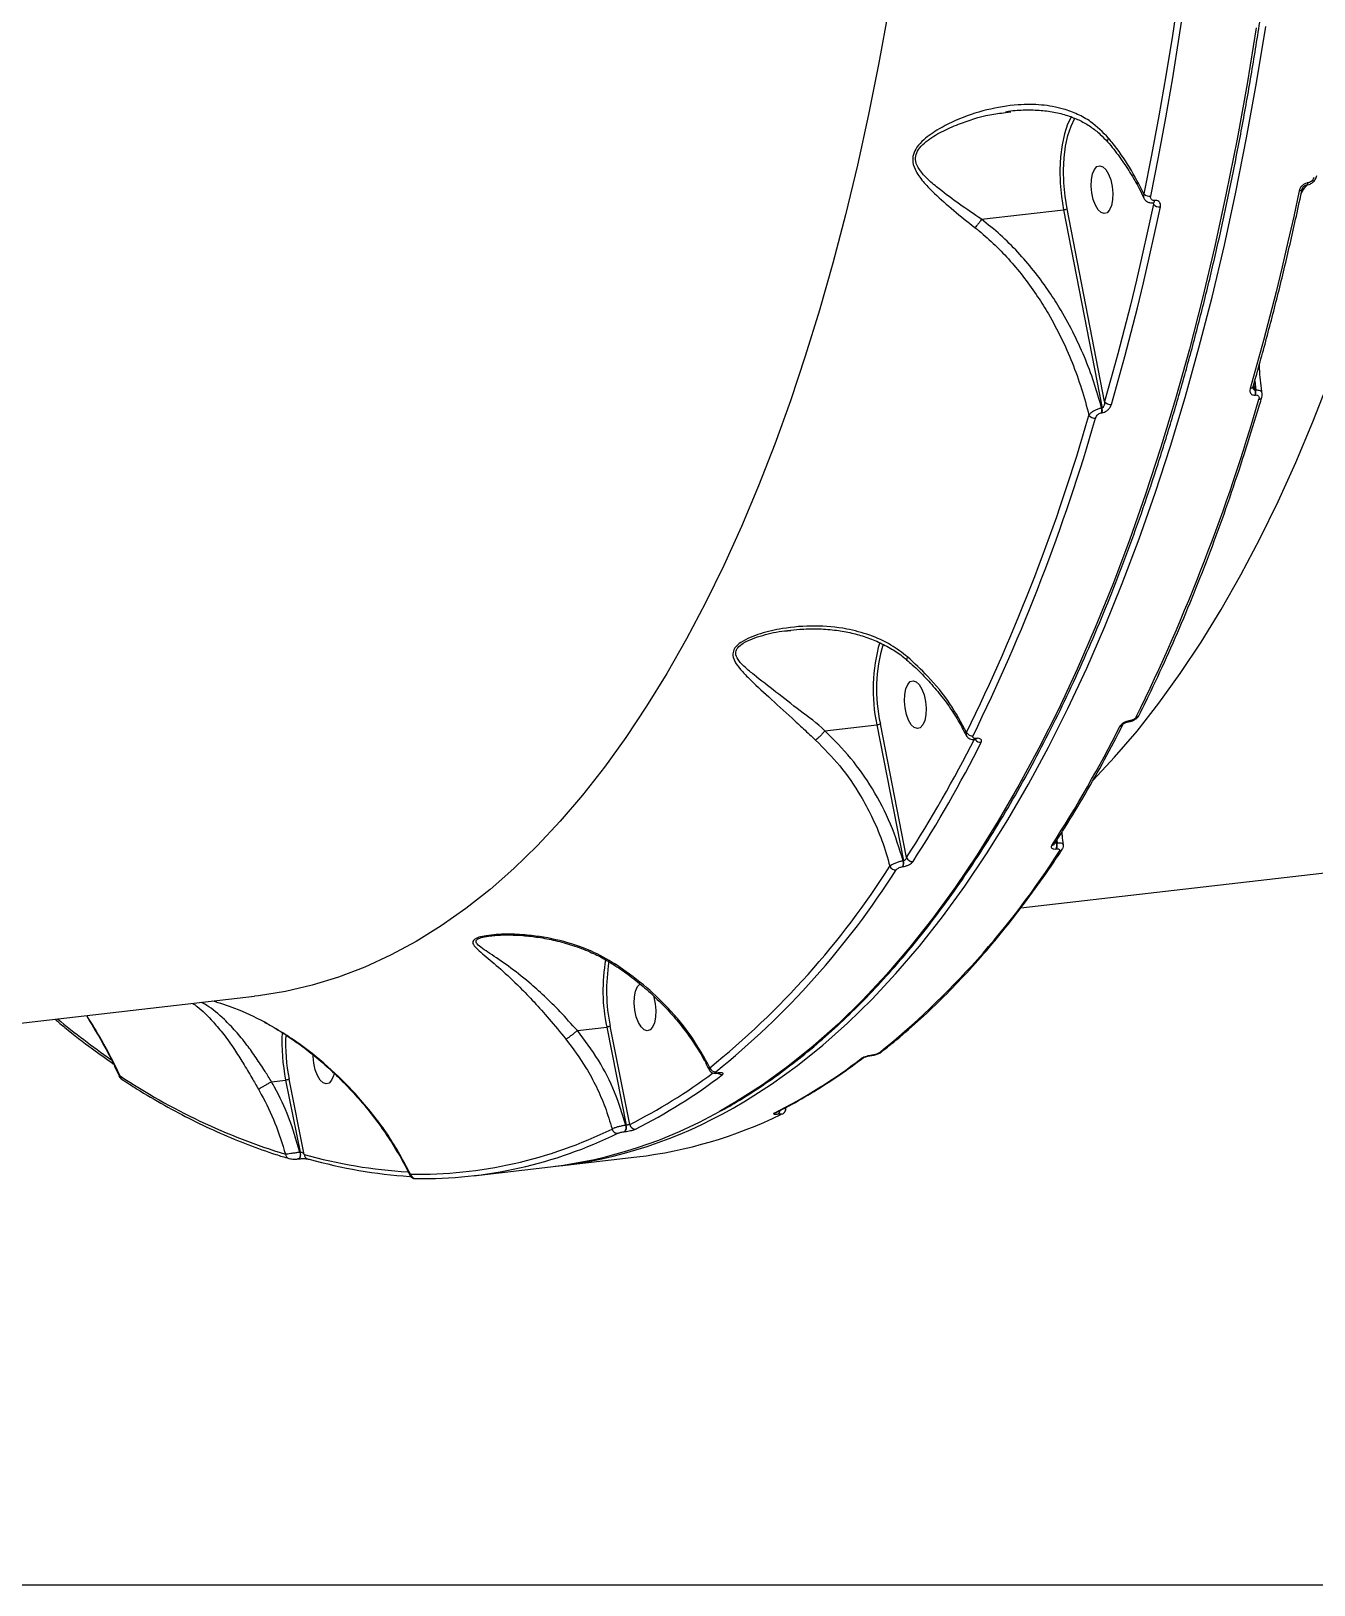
# Model space of a CAD drawing. Header units: millimetres. Extents: x 10684 to 26054, y -4768 to 6894.
# Drawn here: x 18659.9 to 18899.5, y -3300.3 to -3010.1 of the extents above; entities that cross this region are included whole.
import ezdxf

# ---------------------------------------------------------------- set-up
doc = ezdxf.new("R2010")
doc.units = ezdxf.units.MM
doc.layers.add('DIKOM_ОБЪЕКТ', color=7, linetype='Continuous')
doc.layers.add('DIKOM_РАЗМЕР_ОБЪЕКТА', color=7, linetype='Continuous')
doc.styles.add('style1', font='arial.ttf', dxfattribs={"width": 0.8})
doc.dimstyles.new('1-50', dxfattribs={"dimtxt": 300, "dimasz": 200, "dimexe": 100, "dimexo": 0, "dimgap": 100, "dimtad": 1, "dimtxsty": 'style1', "dimcen": 200, "dimclrd": 7, "dimclre": 7, "dimclrt": 7, "dimadec": 1, "dimazin": 2, "dimtfac": 1, "dimtmove": 0, "dimatfit": 2, "dimfxl": 0, "dimlwd": 25, "dimlwe": 18, "dimarcsym": 0})

# ---------------------------------------------------------------- blocks, each defined once
blk = doc.blocks.new('*D12')
at = {"layer": 'Defpoints', "color": 0, "transparency": 16777216}
for p in [(20201.02, 3555.88), (18130.62, -3300.31), (24750.12, -3300.31)]:
    blk.add_point(p, dxfattribs=at)
at = {"layer": 'DIKOM_РАЗМЕР_ОБЪЕКТА', "color": 7, "lineweight": 18, "transparency": 16777216}
for p, q in [((20201.02, 3555.88), (24850.12, 3555.88)), ((18130.62, -3300.31), (24850.12, -3300.31))]:
    blk.add_line(p, q, dxfattribs=at)
at = {"layer": 'DIKOM_РАЗМЕР_ОБЪЕКТА', "color": 7, "lineweight": 25, "transparency": 16777216}
blk.add_line((24750.12, 3355.88), (24750.12, -3100.31), dxfattribs=at)
at = {"layer": 'DIKOM_РАЗМЕР_ОБЪЕКТА', "color": 7, "transparency": 16777216}
for points in [[(24716.79, 3355.88), (24783.45, 3355.88), (24750.12, 3555.88)], [(24716.79, -3100.31), (24783.45, -3100.31), (24750.12, -3300.31)]]:
    blk.add_solid(points, dxfattribs=at)
at = {"layer": 'DIKOM_РАЗМЕР_ОБЪЕКТА', "color": 7, "transparency": 16777216, "insert": (24496.95, 958.92), "char_height": 300, "attachment_point": 5, "rotation": 90, "style": 'style1'}
blk.add_mtext('6850', dxfattribs=at)

msp = doc.modelspace()

# ---------------------------------------------------------------- linework, layer by layer
at = {"layer": 'DIKOM_ОБЪЕКТ', "color": 7, "linetype": 'Continuous', "lineweight": 15}
for p, q in [((18841.915, -3025.325), (18842.91, -3025.185)), ((18898.401, -3038.441), (18898.372, -3038.444)), ((18897.138, -3040.409), (18897.568, -3039.722)), ((18897.568, -3039.722), (18898.235, -3038.83)), ((18898.071, -3038.878), (18898.101, -3038.874)), ((18837.419, -3045.249), (18852.751, -3043.479)), ((18852.751, -3043.479), (18859.953, -3080.508)), ((18860.397, -3079.286), (18853.401, -3043.316)), ((18869.424, -3042.17), (18869.536, -3042.453)), ((18869.451, -3042.181), (18869.48, -3042.178)), ((18869.48, -3042.178), (18869.494, -3042.176)), ((18869.781, -3041.744), (18869.752, -3041.748)), ((18888.544, -3077.208), (18888.303, -3075.971)), ((18888.466, -3075.399), (18888.636, -3077.197)), ((18888.528, -3078.084), (18888.621, -3078.074)), ((18888.636, -3077.197), (18888.544, -3077.208)), ((18859.845, -3081.395), (18859.937, -3081.384)), ((18859.953, -3080.508), (18859.86, -3080.518)), ((18801.205, -3122.092), (18801.775, -3122.053)), ((18808.151, -3140.785), (18817.878, -3139.662)), ((18817.878, -3139.662), (18822.869, -3165.074)), ((18823.429, -3164.45), (18818.529, -3139.499)), ((18864.851, -3139.101), (18864.9, -3139.095)), ((18865.122, -3138.901), (18865.072, -3138.906)), ((18836.211, -3142.407), (18836.26, -3142.401)), ((18836.481, -3142.207), (18836.432, -3142.212)), ((18844.768, -3173.84), (19135.883, -3140.238)), ((18851.356, -3162.857), (18851.428, -3162.848)), ((18851.46, -3161.774), (18851.387, -3161.404)), ((18851.531, -3161.766), (18851.46, -3161.774)), ((18851.505, -3161.219), (18851.531, -3161.766)), ((18822.694, -3166.165), (18822.765, -3166.157)), ((18822.869, -3165.074), (18822.797, -3165.082)), ((18745.71, -3179.096), (18745.878, -3179.079)), ((18410.54, -3223.962), (18701.655, -3190.36)), ((18761.952, -3196.745), (18767.415, -3196.114)), ((18767.415, -3196.114), (18771.054, -3214.446)), ((18771.712, -3214.32), (18768.065, -3195.949)), ((18816.806, -3201.433), (18816.878, -3201.424)), ((18816.984, -3201.379), (18816.913, -3201.387)), ((18704.806, -3206.33), (18704.8, -3206.333)), ((18704.806, -3206.33), (18707.447, -3206.026)), ((18707.447, -3206.026), (18710.153, -3219.508)), ((18710.914, -3219.897), (18708.096, -3205.859)), ((18788.144, -3204.741), (18788.215, -3204.733)), ((18788.322, -3204.687), (18788.251, -3204.695)), ((18798.965, -3212.12), (18798.965, -3212.12)), ((18799.419, -3212.35), (18799.468, -3212.344)), ((18771.054, -3214.446), (18771.005, -3214.451)), ((18770.779, -3215.656), (18770.828, -3215.65)), ((18709.833, -3220.74), (18709.753, -3220.732)), ((18709.833, -3220.74), (18709.862, -3220.736)), ((18710.153, -3219.508), (18710.123, -3219.511)), ((18758.682, -3222.029), (18773.031, -3220.373)), ((18742.546, -3223.892), (18756.895, -3222.236))]:
    msp.add_line(p, q, dxfattribs=at)
at = {"layer": 'DIKOM_ОБЪЕКТ', "color": 7, "linetype": 'Continuous', "lineweight": 15, "flags": 128}
for points in [[(18877.151, -2979.869), (18876.251, -2987.751), (18875.271, -2995.555), (18874.212, -3003.277), (18873.075, -3010.912), (18871.859, -3018.459), (18870.565, -3025.913), (18869.193, -3033.271), (18867.746, -3040.531)], [(18869.022, -3040.945), (18870.473, -3033.669), (18871.847, -3026.295), (18873.144, -3018.824), (18874.363, -3011.261), (18875.503, -3003.608), (18876.565, -2995.87), (18877.546, -2988.049), (18878.448, -2980.149)], [(18820.038, -3006.194), (18818.257, -3016.043), (18816.327, -3025.701), (18814.248, -3035.16), (18812.025, -3044.409), (18809.658, -3053.442), (18807.15, -3062.249), (18804.502, -3070.821), (18801.719, -3079.153), (18798.801, -3087.234), (18795.753, -3095.058), (18792.576, -3102.618), (18789.274, -3109.907), (18785.849, -3116.917), (18782.306, -3123.643), (18778.646, -3130.077), (18774.875, -3136.215), (18770.994, -3142.05), (18767.008, -3147.577), (18762.921, -3152.791), (18758.736, -3157.686), (18754.457, -3162.259), (18750.088, -3166.505), (18745.633, -3170.42), (18741.097, -3174.001), (18736.483, -3177.244), (18731.796, -3180.146), (18727.04, -3182.704), (18722.22, -3184.917), (18717.34, -3186.781), (18712.405, -3188.296), (18707.419, -3189.46), (18702.387, -3190.271), (18701.655, -3190.36)], [(18791.024, -3211.256), (18793.33, -3209.909), (18798.213, -3206.778), (18803.023, -3203.308), (18807.754, -3199.503), (18812.404, -3195.365), (18816.967, -3190.898), (18821.441, -3186.106), (18825.822, -3180.993), (18830.105, -3175.562), (18834.288, -3169.82), (18838.367, -3163.77), (18842.338, -3157.418), (18846.198, -3150.769), (18849.943, -3143.828), (18853.571, -3136.602), (18857.079, -3129.097), (18860.463, -3121.318), (18863.721, -3113.273), (18866.85, -3104.968), (18869.847, -3096.41), (18872.711, -3087.606), (18875.437, -3078.565), (18878.024, -3069.292), (18880.471, -3059.797), (18882.775, -3050.087), (18884.933, -3040.171), (18886.944, -3030.056), (18888.807, -3019.752), (18890.52, -3009.267)], [(18888.733, -3009.473), (18887.02, -3019.958), (18885.157, -3030.262), (18883.146, -3040.377), (18880.988, -3050.294), (18878.684, -3060.003), (18876.238, -3069.498), (18873.65, -3078.771), (18870.924, -3087.812), (18868.061, -3096.616), (18865.063, -3105.174), (18861.934, -3113.479), (18858.676, -3121.524), (18855.292, -3129.303), (18851.784, -3136.809), (18848.156, -3144.035), (18844.411, -3150.975), (18840.551, -3157.624), (18836.58, -3163.976), (18832.501, -3170.026), (18828.319, -3175.769), (18824.035, -3181.199), (18819.654, -3186.312), (18815.18, -3191.104), (18810.617, -3195.571), (18805.967, -3199.709), (18801.236, -3203.515), (18796.426, -3206.984), (18791.543, -3210.116), (18788.464, -3211.895)], [(18854.205, -3026.07), (18853.509, -3027.513), (18852.907, -3029.319), (18852.459, -3031.37), (18852.175, -3033.618), (18852.062, -3036.009), (18852.122, -3038.489), (18852.353, -3040.998), (18852.751, -3043.479)], [(18853.401, -3043.316), (18853.016, -3040.91), (18852.791, -3038.476), (18852.733, -3036.072), (18852.843, -3033.753), (18853.119, -3031.574), (18853.553, -3029.585), (18854.136, -3027.834), (18854.849, -3026.37)], [(18861.551, -3037.895), (18861.82, -3039.121), (18861.935, -3040.395), (18861.885, -3041.614), (18861.677, -3042.681), (18861.326, -3043.508), (18860.861, -3044.028), (18860.319, -3044.2), (18859.744, -3044.009), (18859.184, -3043.471), (18858.683, -3042.63), (18858.282, -3041.553), (18858.014, -3040.328), (18857.899, -3039.054), (18857.948, -3037.834), (18858.157, -3036.767), (18858.508, -3035.941), (18858.973, -3035.42), (18859.515, -3035.248), (18860.089, -3035.439), (18860.65, -3035.977), (18861.15, -3036.818), (18861.551, -3037.895)], [(18896.755, -3039.922), (18895.727, -3044.708), (18894.665, -3049.447), (18893.569, -3054.139), (18892.44, -3058.781), (18891.277, -3063.373), (18890.083, -3067.915), (18888.855, -3072.405), (18887.594, -3076.843)], [(18869.536, -3042.453), (18868.51, -3047.228), (18867.451, -3051.955), (18866.358, -3056.636), (18865.231, -3061.267), (18864.072, -3065.848), (18862.879, -3070.379), (18861.654, -3074.859), (18860.397, -3079.286)], [(18861.684, -3079.834), (18862.944, -3075.396), (18864.172, -3070.906), (18865.367, -3066.364), (18866.529, -3061.772), (18867.658, -3057.129), (18868.754, -3052.438), (18869.816, -3047.699), (18870.845, -3042.913)], [(18858.299, -3150.011), (18862.289, -3145.733), (18866.475, -3140.838), (18870.562, -3135.624), (18874.548, -3130.097), (18878.428, -3124.262), (18882.2, -3118.124), (18885.859, -3111.69), (18889.403, -3104.964), (18892.827, -3097.954), (18896.13, -3090.665), (18899.306, -3083.106), (18902.355, -3075.281)], [(18826.679, -3134.078), (18826.948, -3135.303), (18827.062, -3136.578), (18827.013, -3137.797), (18826.804, -3138.864), (18826.453, -3139.691), (18825.988, -3140.211), (18825.446, -3140.383), (18824.872, -3140.192), (18824.312, -3139.654), (18823.811, -3138.813), (18823.409, -3137.736), (18823.141, -3136.511), (18823.027, -3135.237), (18823.076, -3134.017), (18823.284, -3132.951), (18823.635, -3132.123), (18824.101, -3131.603), (18824.642, -3131.431), (18825.217, -3131.622), (18825.777, -3132.16), (18826.278, -3133.002), (18826.679, -3134.078)], [(18776.129, -3190.253), (18776.215, -3190.53), (18776.484, -3191.755), (18776.598, -3193.029), (18776.549, -3194.249), (18776.341, -3195.315), (18775.989, -3196.142), (18775.524, -3196.663), (18774.983, -3196.835), (18774.408, -3196.644), (18773.848, -3196.106), (18773.347, -3195.264), (18772.946, -3194.187), (18772.677, -3192.962), (18772.563, -3191.688), (18772.612, -3190.469), (18772.82, -3189.402), (18773.172, -3188.575), (18773.636, -3188.056)], [(18716.489, -3204.755), (18716.372, -3205.227), (18716.021, -3206.054), (18715.556, -3206.575), (18715.014, -3206.746), (18714.44, -3206.556), (18713.88, -3206.017), (18713.379, -3205.176), (18712.978, -3204.099), (18712.709, -3202.874), (18712.595, -3201.6), (18712.591, -3201.358)], [(18816.8, -3201.433), (18816.849, -3201.423), (18816.913, -3201.387)], [(18816.882, -3201.424), (18816.92, -3201.415), (18816.984, -3201.379)], [(18788.147, -3204.74), (18788.186, -3204.731), (18788.251, -3204.695)], [(18788.213, -3204.733), (18788.257, -3204.723), (18788.322, -3204.687)], [(18798.963, -3212.12), (18798.868, -3212.16), (18798.698, -3212.199)], [(18800.215, -3212.365), (18800.115, -3212.406), (18799.952, -3212.442)], [(18710.123, -3219.511), (18710.158, -3219.75), (18710.167, -3219.989), (18710.15, -3220.213), (18710.107, -3220.411), (18710.042, -3220.569), (18709.958, -3220.679), (18709.859, -3220.735), (18709.833, -3220.74)], [(18710.153, -3219.508), (18710.187, -3219.747), (18710.196, -3219.985), (18710.179, -3220.21), (18710.137, -3220.407), (18710.071, -3220.566), (18709.987, -3220.676), (18709.889, -3220.731), (18709.868, -3220.736)], [(18711.529, -3220.755), (18711.669, -3220.782), (18711.844, -3220.781)]]:
    msp.add_lwpolyline(points, dxfattribs=at)
at = {"layer": 'DIKOM_ОБЪЕКТ', "color": 7, "linetype": 'Continuous', "lineweight": 15}
for centre, radius, start, end in [((18897.905, -3038.441), 0.467, 290.5568, 359.54372), ((18897.931, -3038.436), 0.47, 291.36191, 359.4152), ((18868.824, -3039.38), 1.578, 226.85662, 277.19411), ((18896.79, -3039.354), 0.569, 266.48364, 338.25158), ((18852.546, -3041.292), 2.197, 275.36493, 292.9151), ((18869.281, -3041.743), 0.471, 291.46012, 359.373), ((18869.299, -3041.735), 0.482, 293.89964, 358.89583), ((18870.641, -3041.402), 1.525, 223.57079, 277.67153), ((18541.252, -2978.686), 362.096, 333.86214, 343.93948), ((18887.589, -3076.216), 0.627, 270.52695, 336.10583), ((18886.634, -3077.612), 1.952, 345.99609, 11.94728), ((18886.728, -3077.601), 1.951, 345.98185, 11.96208), ((18889.221, -3078.252), 0.609, 269.39698, 337.31447), ((18510.293, -2981.926), 361.283, 333.86213, 343.93981), ((18858.569, -3080.971), 1.418, 219.56511, 276.52434), ((18857.961, -3080.923), 1.941, 345.92096, 12.02241), ((18858.048, -3080.913), 1.947, 345.97463, 11.9999), ((18861.514, -3078.448), 1.396, 216.86123, 276.97764), ((18510.767, -2982.205), 362.096, 333.86214, 343.93948), ((18848.485, -3133.025), 31.318, 163.86696, 192.23581), ((18846.835, -3133.019), 29.038, 163.12226, 192.89404), ((18817.669, -3137.458), 2.214, 275.42416, 292.84592), ((18644.945, -3029.717), 244.587, 327.20033, 333.21202), ((18863.241, -3139.265), 0.686, 273.48023, 330.60993), ((18864.783, -3138.799), 0.309, 282.34607, 339.6963), ((18864.832, -3138.794), 0.308, 282.69841, 339.75199), ((18866.276, -3137.515), 0.687, 273.52387, 330.75964), ((18618.283, -3032.247), 244.054, 327.20087, 333.21137), ((18619.143, -3032.769), 244.462, 327.19854, 333.21327), ((18835.72, -3140.478), 1.247, 209.03247, 275.19803), ((18836.142, -3142.106), 0.309, 282.92402, 339.77153), ((18837.262, -3141.695), 1.251, 214.55641, 275.07595), ((18836.192, -3142.1), 0.308, 282.12522, 339.73599), ((18720.417, -3079.587), 155.906, 308.87239, 327.53879), ((18850.479, -3161.494), 0.719, 274.67264, 325.63354), ((18849.899, -3162.171), 1.611, 334.81085, 14.26799), ((18849.971, -3162.163), 1.609, 334.80561, 14.30063), ((18851.903, -3162.547), 0.722, 274.77487, 325.46101), ((18689.054, -3082.603), 155.556, 308.87206, 327.53913), ((18821.384, -3165.606), 1.183, 204.32658, 274.54483), ((18821.235, -3165.479), 1.612, 334.82247, 14.25876), ((18821.308, -3165.471), 1.611, 334.81085, 14.26799), ((18824.53, -3164.025), 1.18, 201.12623, 274.70939), ((18689.931, -3083.106), 155.906, 308.87239, 327.53879), ((18800.309, -3189.282), 33.596, 170.12426, 191.73258), ((18800.067, -3189.316), 32.683, 170.47564, 191.7092), ((18770.815, -3065.304), 167.193, 230.66018, 234.93751), ((18743.287, -3198.963), 36.529, 177.1673, 191.14842), ((18742.952, -3199.001), 35.524, 177.72972, 191.13114), ((18818.177, -3200.193), 0.779, 276.21882, 307.6723), ((18787.708, -3203.418), 1.07, 195.89828, 273.62451), ((18752.627, -3120.589), 102.542, 296.69747, 307.43285), ((18814.871, -3201.238), 0.78, 276.26307, 307.53273), ((18742.067, -3106.968), 118.111, 236.30538, 252.94123), ((18677.341, -3205.243), 0.799, 179.57067, 235.5476), ((18725.925, -3123.234), 101.947, 296.68787, 306.94423), ((18726.728, -3123.597), 102.522, 296.69639, 307.43393), ((18788.957, -3204.012), 0.997, 224.99504, 275.09407), ((18746.772, -3137.97), 84.872, 276.8506, 299.42242), ((18748.283, -3136.829), 85.827, 276.35871, 299.86732), ((18763.172, -3137.252), 83.704, 276.76438, 296.06607), ((18798.962, -3211.794), 0.72, 309.45293, 2.68663), ((18799.004, -3211.782), 0.729, 309.57429, 3.77466), ((18732.124, -3141.374), 82.227, 269.07221, 296.18657), ((18769.406, -3214.944), 1.018, 192.25301, 273.46307), ((18769.852, -3214.858), 1.223, 319.28885, 19.44172), ((18769.901, -3214.853), 1.223, 319.2851, 19.44136), ((18772.728, -3214.164), 1.028, 188.72322, 273.27213), ((18733.101, -3142.012), 82.407, 269.07206, 296.18674), ((18708.291, -3219.835), 0.874, 183.115, 251.59184), ((18711.8, -3219.911), 0.886, 179.13481, 252.18134), ((18735.137, -3135.042), 88.245, 254.06805, 266.83889), ((18736.153, -3135.595), 88.586, 254.0729, 266.39689), ((18731.704, -3223.494), 0.916, 185.94958, 273.9169)]:
    msp.add_arc(centre, radius, start, end, dxfattribs=at)
for points, knots in [([(18788.752, -3211.764), (18789.38, -3211.427), (18791.584, -3210.242), (18795.298, -3207.89), (18799.892, -3204.717), (18804.414, -3201.223), (18808.864, -3197.435), (18813.239, -3193.349), (18817.534, -3188.971), (18821.748, -3184.304), (18825.875, -3179.35), (18829.914, -3174.114), (18833.86, -3168.6), (18837.711, -3162.812), (18841.464, -3156.755), (18845.117, -3150.434), (18848.666, -3143.852), (18852.109, -3137.016), (18855.444, -3129.931), (18858.667, -3122.601), (18861.777, -3115.033), (18864.772, -3107.232), (18867.648, -3099.204), (18870.405, -3090.956), (18873.04, -3082.492), (18875.551, -3073.821), (18877.936, -3064.947), (18880.194, -3055.879), (18882.322, -3046.622), (18884.321, -3037.184), (18886.186, -3027.571), (18887.919, -3017.792), (18889.516, -3007.852), (18890.978, -2997.761), (18892.303, -2987.524), (18893.49, -2977.151), (18894.538, -2966.649), (18895.447, -2956.025), (18896.215, -2945.287), (18896.843, -2934.445), (18897.33, -2923.505), (18897.674, -2912.476), (18897.877, -2901.366), (18897.938, -2890.184), (18897.857, -2878.939), (18897.632, -2867.637), (18897.314, -2857.549), (18897.035, -2851.223), (18896.923, -2848.692)], [0, 0, 0, 0, 0.0088211, 0.0309508, 0.0530923, 0.0752455, 0.0974091, 0.1195825, 0.1417639, 0.1639522, 0.1861461, 0.2083441, 0.2305456, 0.2527493, 0.2749546, 0.2971606, 0.3193669, 0.3415734, 0.3637795, 0.3859849, 0.4081893, 0.430393, 0.4525954, 0.4747969, 0.4969974, 0.5191967, 0.5413954, 0.5635925, 0.5857888, 0.6079842, 0.6301788, 0.6523723, 0.6745649, 0.696757, 0.7189483, 0.7411388, 0.7633285, 0.7855182, 0.807707, 0.829895, 0.8520832, 0.8742704, 0.8964574, 0.9186444, 0.9408304, 0.9630167, 0.9852026, 1, 1, 1, 1]), ([(18861.139, -3030.086), (18860.072, -3028.992), (18858.341, -3027.215), (18855.385, -3025.592), (18852.336, -3024.453), (18848.598, -3023.788), (18843.775, -3023.779), (18838.342, -3024.69), (18833.373, -3026.369), (18829.427, -3028.334), (18826.942, -3030.014), (18825.344, -3031.698), (18824.599, -3033.153), (18824.502, -3034.751), (18825.218, -3036.554), (18826.685, -3038.466), (18829.042, -3040.857), (18832.197, -3043.619), (18834.857, -3045.737), (18836.199, -3046.806)], [0, 0, 0, 0, 0.0742591, 0.1205068, 0.1678177, 0.2375792, 0.3094458, 0.4056699, 0.504705, 0.5602516, 0.6168534, 0.6484764, 0.6753889, 0.7024593, 0.7386861, 0.787111, 0.8368182, 0.917654, 1, 1, 1, 1]), ([(18837.419, -3045.249), (18836.036, -3044.311), (18833.27, -3042.435), (18829.986, -3039.987), (18827.442, -3037.897), (18825.885, -3036.211), (18825.05, -3034.605), (18825.091, -3033.159), (18825.833, -3031.845), (18827.451, -3030.341), (18829.936, -3028.822), (18833.929, -3027.129), (18837.939, -3025.791), (18840.928, -3025.441), (18841.915, -3025.325)], [0, 0, 0, 0, 0.1300529, 0.2601037, 0.3367217, 0.4129592, 0.4668196, 0.5057994, 0.5447487, 0.5920204, 0.6793946, 0.7672505, 0.9230863, 1, 1, 1, 1]), ([(18841.915, -3025.187), (18842.114, -3025.15), (18843.344, -3024.916), (18845.568, -3024.792), (18848.5, -3024.848), (18851.241, -3025.245), (18853.68, -3025.904), (18855.874, -3026.797), (18857.822, -3027.932), (18859.554, -3029.256), (18860.512, -3030.314), (18860.95, -3030.797)], [0, 0, 0, 0, 0.0283917, 0.1759641, 0.3155638, 0.4484158, 0.5762533, 0.6839363, 0.7971666, 0.9072649, 1, 1, 1, 1]), ([(18861.139, -3030.086), (18861.127, -3030.104), (18861.029, -3030.256), (18860.916, -3030.509), (18860.886, -3030.723), (18860.964, -3030.762), (18860.978, -3030.769)], [0, 0, 0, 0, 0.0561759, 0.4766989, 0.9043172, 1, 1, 1, 1]), ([(18860.963, -3030.779), (18860.968, -3030.784), (18861.787, -3031.681), (18863.202, -3033.602), (18865.191, -3036.511), (18866.696, -3039.088), (18867.44, -3040.696), (18867.711, -3041.282)], [0, 0, 0, 0, 0.0014085, 0.2790972, 0.5585489, 0.8393684, 1, 1, 1, 1]), ([(18867.746, -3040.531), (18866.892, -3038.851), (18865.219, -3035.555), (18862.788, -3032.126), (18861.366, -3030.366), (18861.139, -3030.086)], [0, 0, 0, 0, 0.4665413, 0.9150155, 1, 1, 1, 1]), ([(18898.372, -3038.444), (18898.304, -3038.455), (18898.082, -3038.491), (18897.685, -3038.661), (18897.248, -3039.001), (18896.904, -3039.446), (18896.805, -3039.763), (18896.755, -3039.922)], [0, 0, 0, 0, 0.0931284, 0.3038821, 0.5302198, 0.7651803, 1, 1, 1, 1]), ([(18898.102, -3038.862), (18898.284, -3038.83), (18898.694, -3038.76), (18899.282, -3038.39), (18899.823, -3037.821), (18899.983, -3037.328), (18900.067, -3037.071)], [0, 0, 0, 0, 0.1962482, 0.4421132, 0.7099994, 1, 1, 1, 1]), ([(18899.507, -3037.426), (18899.474, -3037.535), (18899.407, -3037.752), (18899.171, -3038.056), (18898.873, -3038.291), (18898.6, -3038.409), (18898.447, -3038.434), (18898.401, -3038.441)], [0, 0, 0, 0, 0.2336057, 0.46736802, 0.69549278, 0.90862392, 1, 1, 1, 1]), ([(18867.746, -3040.531), (18867.706, -3040.672), (18867.63, -3040.944), (18867.715, -3041.159), (18867.757, -3041.263)], [0, 0, 0, 0, 0.5184966, 1, 1, 1, 1]), ([(18867.752, -3041.272), (18867.757, -3041.291), (18867.814, -3041.5), (18868.128, -3041.829), (18868.652, -3042.133), (18869.134, -3042.227), (18869.394, -3042.176), (18869.451, -3042.165)], [0, 0, 0, 0, 0.0279104, 0.3189333, 0.6240289, 0.9178689, 1, 1, 1, 1]), ([(18869.752, -3041.748), (18869.656, -3041.75), (18869.466, -3041.754), (18869.233, -3041.644), (18869.069, -3041.458), (18868.989, -3041.215), (18869.012, -3041.031), (18869.022, -3040.945)], [0, 0, 0, 0, 0.195154, 0.3901456, 0.5933423, 0.8111411, 1, 1, 1, 1]), ([(18888.162, -3076.47), (18888.599, -3074.943), (18889.865, -3070.515), (18891.866, -3063.031), (18894.119, -3053.956), (18895.923, -3046.111), (18896.956, -3041.268), (18897.319, -3039.565)], [0, 0, 0, 0, 0.1293307, 0.3751352, 0.6209368, 0.8667282, 1, 1, 1, 1]), ([(18897.321, -3039.561), (18897.322, -3039.556), (18897.327, -3039.521), (18897.377, -3039.391), (18897.498, -3039.218), (18897.651, -3039.07), (18897.811, -3038.964), (18897.946, -3038.905), (18898.036, -3038.881), (18898.062, -3038.88), (18898.068, -3038.88)], [0, 0, 0, 0, 0.0417433, 0.2564474, 0.4302405, 0.6030289, 0.737778, 0.8580527, 0.9667803, 1, 1, 1, 1]), ([(18897.568, -3039.722), (18897.564, -3039.683), (18897.551, -3039.559), (18897.485, -3039.413), (18897.44, -3039.313)], [0, 0, 0, 0, 0.3158369, 1, 1, 1, 1]), ([(18869.383, -3042.199), (18869.416, -3042.191), (18869.484, -3042.174), (18869.544, -3042.177), (18869.545, -3042.177), (18869.545, -3042.177)], [0, 0, 0, 0, 0.3198512, 0.6590684, 1, 1, 1, 1]), ([(18869.48, -3042.158), (18869.491, -3042.186), (18869.526, -3042.278), (18869.532, -3042.381), (18869.536, -3042.453)], [0, 0, 0, 0, 0.2970097, 1, 1, 1, 1]), ([(18870.845, -3042.913), (18870.86, -3042.788), (18870.894, -3042.521), (18870.782, -3042.167), (18870.543, -3041.896), (18870.202, -3041.735), (18869.921, -3041.741), (18869.781, -3041.744)], [0, 0, 0, 0, 0.1890707, 0.4045105, 0.6068483, 0.8033654, 1, 1, 1, 1]), ([(18837.416, -3045.251), (18837.3, -3045.43), (18837.069, -3045.789), (18836.68, -3046.284), (18836.387, -3046.615), (18836.243, -3046.761), (18836.199, -3046.806)], [0, 0, 0, 0, 0.3251975, 0.6505383, 0.8924978, 1, 1, 1, 1]), ([(18836.199, -3046.806), (18836.459, -3047.012), (18837.765, -3048.052), (18840.018, -3050.077), (18843.814, -3054.048), (18847.12, -3058.381), (18850.162, -3063.272), (18852.347, -3067.364), (18854.409, -3072.032), (18856.168, -3076.871), (18857.04, -3080.206), (18857.476, -3081.874)], [0, 0, 0, 0, 0.02429671, 0.12224893, 0.22021798, 0.42151504, 0.51188271, 0.63223183, 0.75258882, 0.87629444, 1, 1, 1, 1]), ([(18837.416, -3045.251), (18837.416, -3045.25), (18837.417, -3045.25), (18837.418, -3045.249), (18837.419, -3045.249), (18837.419, -3045.249)], [0, 0, 0, 0, 0.277275, 0.6918261, 1, 1, 1, 1]), ([(18859.86, -3080.518), (18859.404, -3078.905), (18858.493, -3075.678), (18856.673, -3070.912), (18854.518, -3066.232), (18852.2, -3062.055), (18849.735, -3058.239), (18847.169, -3054.775), (18844.206, -3051.339), (18840.98, -3048.104), (18838.604, -3046.202), (18837.416, -3045.251)], [0, 0, 0, 0, 0.1183274, 0.2366519, 0.3581429, 0.4796261, 0.5712569, 0.676828, 0.7823915, 0.8912086, 1, 1, 1, 1]), ([(18889.842, -3077.719), (18889.797, -3077.436), (18889.529, -3075.741), (18889.363, -3073.941), (18889.334, -3072.438), (18889.333, -3072.345)], [0, 0, 0, 0, 0.15783453, 0.94814167, 1, 1, 1, 1]), ([(18866.876, -3137.85), (18867.475, -3136.64), (18869.212, -3133.13), (18872.004, -3127.128), (18875.214, -3119.77), (18878.309, -3112.171), (18881.288, -3104.34), (18884.149, -3096.283), (18886.842, -3088.151), (18888.692, -3082.17), (18889.64, -3078.97), (18889.783, -3078.487)], [0, 0, 0, 0, 0.06885274, 0.1997287, 0.33060395, 0.46147355, 0.59233723, 0.72319525, 0.85404612, 0.97800432, 1, 1, 1, 1]), ([(18887.594, -3076.843), (18887.587, -3076.869), (18887.535, -3077.058), (18887.515, -3077.376), (18887.632, -3077.727), (18887.851, -3077.959), (18888.149, -3078.094), (18888.402, -3078.088), (18888.528, -3078.084)], [0, 0, 0, 0, 0.03923692, 0.28724195, 0.49519484, 0.67097645, 0.8353153, 1, 1, 1, 1]), ([(18888.142, -3076.602), (18888.142, -3076.602), (18888.155, -3076.624), (18888.126, -3076.571), (18888.162, -3076.482), (18888.17, -3076.463)], [0, 0, 0, 0, 0.0147122, 0.794232, 1, 1, 1, 1]), ([(18888.544, -3077.208), (18888.521, -3077.207), (18888.475, -3077.207), (18888.386, -3077.161), (18888.288, -3077.044), (18888.197, -3076.845), (18888.163, -3076.684), (18888.145, -3076.598)], [0, 0, 0, 0, 0.0896307, 0.178029, 0.3950012, 0.6767363, 1, 1, 1, 1]), ([(18888.621, -3078.074), (18888.703, -3078.071), (18888.867, -3078.066), (18889.059, -3078.153), (18889.197, -3078.301), (18889.268, -3078.523), (18889.253, -3078.723), (18889.22, -3078.843), (18889.215, -3078.861)], [0, 0, 0, 0, 0.167311, 0.3344321, 0.5090972, 0.7130794, 0.9577712, 1, 1, 1, 1]), ([(18889.846, -3077.718), (18889.819, -3077.629), (18889.766, -3077.459), (18889.497, -3077.286), (18889.125, -3077.184), (18888.8, -3077.193), (18888.636, -3077.197)], [0, 0, 0, 0, 0.2651754, 0.5092421, 0.7520167, 1, 1, 1, 1]), ([(18889.755, -3078.483), (18889.809, -3078.327), (18889.896, -3078.075), (18889.841, -3077.817), (18889.821, -3077.719)], [0, 0, 0, 0, 0.6199434, 1, 1, 1, 1]), ([(18859.86, -3080.518), (18859.777, -3080.533), (18859.501, -3080.583), (18859.01, -3080.741), (18858.418, -3081.027), (18857.888, -3081.39), (18857.598, -3081.689), (18857.493, -3081.849), (18857.476, -3081.874)], [0, 0, 0, 0, 0.0891708, 0.2936009, 0.4895789, 0.7163418, 0.9545718, 1, 1, 1, 1]), ([(18858.73, -3082.38), (18858.782, -3082.25), (18858.873, -3082.022), (18859.136, -3081.729), (18859.418, -3081.526), (18859.663, -3081.424), (18859.803, -3081.402), (18859.845, -3081.395)], [0, 0, 0, 0, 0.3025463, 0.5346582, 0.7255477, 0.9171538, 1, 1, 1, 1]), ([(18859.937, -3081.384), (18860, -3081.374), (18860.219, -3081.34), (18860.609, -3081.175), (18861.058, -3080.845), (18861.466, -3080.384), (18861.606, -3080.028), (18861.684, -3079.834)], [0, 0, 0, 0, 0.07957195, 0.27567009, 0.47074092, 0.7105344, 1, 1, 1, 1]), ([(18860.397, -3079.286), (18860.391, -3079.445), (18860.38, -3079.726), (18860.293, -3080.089), (18860.191, -3080.316), (18860.096, -3080.435), (18860.024, -3080.491), (18859.974, -3080.503), (18859.953, -3080.508)], [0, 0, 0, 0, 0.3509693, 0.6181524, 0.8028378, 0.8792797, 0.9492208, 1, 1, 1, 1]), ([(18823.618, -3127), (18822.598, -3126.218), (18820.409, -3124.54), (18816.533, -3122.816), (18811.773, -3121.537), (18806.253, -3121.056), (18800.816, -3121.49), (18796.779, -3122.403), (18794.191, -3123.333), (18792.517, -3124.184), (18791.631, -3124.95), (18791.122, -3125.668), (18790.848, -3126.518), (18791.243, -3127.843), (18792.356, -3129.336), (18794.465, -3131.524), (18797.666, -3134.448), (18801.208, -3137.683), (18804.179, -3140.434), (18805.677, -3141.828), (18806.43, -3142.529)], [0, 0, 0, 0, 0.0590597, 0.1267724, 0.1965314, 0.2899995, 0.3861963, 0.4527707, 0.4864338, 0.5209082, 0.5489169, 0.5542535, 0.5800504, 0.6152132, 0.6617369, 0.7094959, 0.8061427, 0.9056056, 0.9525576, 1, 1, 1, 1]), ([(18808.149, -3140.786), (18808.148, -3140.786), (18806.732, -3139.369), (18803.39, -3137.011), (18798.981, -3133.478), (18795.561, -3130.875), (18793.19, -3128.934), (18791.952, -3127.614), (18791.41, -3126.431), (18791.625, -3125.658), (18792.095, -3125.017), (18792.972, -3124.325), (18794.614, -3123.562), (18797.212, -3122.762), (18799.432, -3122.2), (18801.018, -3122.104), (18801.205, -3122.092)], [0, 0, 0, 0, 0.0000261, 0.1548806, 0.3158993, 0.476971, 0.5527648, 0.6281773, 0.6819984, 0.7202529, 0.7281498, 0.7701691, 0.8236192, 0.8774493, 0.9854923, 1, 1, 1, 1]), ([(18801.207, -3122.061), (18801.962, -3121.974), (18803.765, -3121.764), (18806.693, -3121.703), (18809.829, -3121.912), (18812.793, -3122.399), (18815.543, -3123.137), (18818.166, -3124.149), (18820.623, -3125.464), (18822.38, -3126.605), (18823.238, -3127.387), (18823.431, -3127.563)], [0, 0, 0, 0, 0.097042, 0.2317766, 0.3738149, 0.4977325, 0.6143063, 0.7373007, 0.8555844, 0.9674795, 1, 1, 1, 1]), ([(18823.432, -3127.555), (18823.788, -3127.854), (18825.042, -3128.909), (18826.999, -3130.883), (18829.284, -3133.449), (18831.322, -3136.137), (18833.116, -3138.877), (18834.081, -3140.744), (18834.556, -3141.662)], [0, 0, 0, 0, 0.0737438, 0.2597632, 0.4464916, 0.6333179, 0.8196495, 1, 1, 1, 1]), ([(18823.618, -3127), (18823.605, -3127.022), (18823.557, -3127.112), (18823.475, -3127.297), (18823.428, -3127.464), (18823.485, -3127.481), (18823.499, -3127.486)], [0, 0, 0, 0, 0.0877084, 0.3434792, 0.8333318, 1, 1, 1, 1]), ([(18834.63, -3141.083), (18833.649, -3139.279), (18831.661, -3135.621), (18827.83, -3130.886), (18824.889, -3128.173), (18823.618, -3127)], [0, 0, 0, 0, 0.3558683, 0.7214829, 1, 1, 1, 1]), ([(18851.072, -3161.9), (18851.739, -3160.859), (18853.671, -3157.842), (18856.794, -3152.639), (18860.392, -3146.264), (18862.697, -3141.81), (18863.84, -3139.601)], [0, 0, 0, 0, 0.149903, 0.4348019, 0.7197104, 1, 1, 1, 1]), ([(18865.072, -3138.906), (18864.972, -3138.922), (18864.717, -3138.962), (18864.287, -3139.112), (18863.845, -3139.352), (18863.479, -3139.646), (18863.349, -3139.848), (18863.283, -3139.95)], [0, 0, 0, 0, 0.14083252, 0.35532947, 0.57008243, 0.78498031, 1, 1, 1, 1]), ([(18863.841, -3139.6), (18863.841, -3139.599), (18863.842, -3139.597), (18863.888, -3139.541), (18863.991, -3139.451), (18864.156, -3139.339), (18864.375, -3139.227), (18864.611, -3139.145), (18864.782, -3139.107), (18864.841, -3139.103), (18864.848, -3139.102)], [0, 0, 0, 0, 0.083934, 0.1948104, 0.3337966, 0.4741858, 0.6405819, 0.8192813, 0.9760761, 1, 1, 1, 1]), ([(18864.898, -3139.095), (18864.899, -3139.095), (18865.14, -3139.095), (18865.64, -3138.925), (18866.324, -3138.548), (18866.741, -3138.16), (18866.851, -3137.881), (18866.865, -3137.845)], [0, 0, 0, 0, 0.000802, 0.303543, 0.6109533, 0.9486966, 1, 1, 1, 1]), ([(18866.318, -3138.201), (18866.275, -3138.269), (18866.188, -3138.405), (18865.945, -3138.602), (18865.649, -3138.762), (18865.361, -3138.864), (18865.19, -3138.89), (18865.122, -3138.901)], [0, 0, 0, 0, 0.2142658, 0.4283819, 0.6429383, 0.8577177, 1, 1, 1, 1]), ([(18808.149, -3140.786), (18808.015, -3140.951), (18807.749, -3141.281), (18807.278, -3141.785), (18806.871, -3142.173), (18806.593, -3142.408), (18806.472, -3142.498), (18806.43, -3142.529)], [0, 0, 0, 0, 0.2488108, 0.4975539, 0.7463689, 0.9126265, 1, 1, 1, 1]), ([(18806.43, -3142.529), (18807.978, -3144.094), (18811.114, -3147.263), (18814.478, -3152.178), (18817.03, -3156.897), (18818.924, -3161.285), (18819.843, -3164.484), (18820.306, -3166.093)], [0, 0, 0, 0, 0.2398828, 0.4858782, 0.6394225, 0.8185514, 1, 1, 1, 1]), ([(18808.151, -3140.785), (18808.15, -3140.785), (18808.149, -3140.785), (18808.149, -3140.786), (18808.149, -3140.786), (18808.149, -3140.786)], [0, 0, 0, 0, 0.4784525, 0.8736238, 1, 1, 1, 1]), ([(18822.797, -3165.082), (18822.08, -3162.782), (18820.626, -3158.12), (18817.244, -3151.689), (18813.137, -3145.752), (18809.827, -3142.454), (18808.151, -3140.785)], [0, 0, 0, 0, 0.2516525, 0.5098637, 0.7518701, 1, 1, 1, 1]), ([(18834.63, -3141.083), (18834.575, -3141.214), (18834.484, -3141.427), (18834.565, -3141.582), (18834.597, -3141.642)], [0, 0, 0, 0, 0.6118599, 1, 1, 1, 1]), ([(18834.585, -3141.66), (18834.665, -3141.793), (18834.824, -3142.053), (18835.22, -3142.297), (18835.681, -3142.434), (18836.026, -3142.414), (18836.209, -3142.403)], [0, 0, 0, 0, 0.23863, 0.4690833, 0.7163049, 1, 1, 1, 1]), ([(18836.432, -3142.212), (18836.367, -3142.217), (18836.203, -3142.229), (18835.987, -3142.187), (18835.827, -3142.078), (18835.762, -3141.917), (18835.81, -3141.786), (18835.833, -3141.72)], [0, 0, 0, 0, 0.14222243, 0.35701672, 0.57149789, 0.78573052, 1, 1, 1, 1]), ([(18836.256, -3142.403), (18836.294, -3142.399), (18836.378, -3142.39), (18836.44, -3142.399), (18836.44, -3142.399), (18836.44, -3142.399)], [0, 0, 0, 0, 0.3338081, 0.7481286, 1, 1, 1, 1]), ([(18837.372, -3142.941), (18837.408, -3142.843), (18837.48, -3142.647), (18837.383, -3142.407), (18837.144, -3142.245), (18836.821, -3142.182), (18836.578, -3142.2), (18836.481, -3142.207)], [0, 0, 0, 0, 0.21505844, 0.42999729, 0.6447487, 0.85923038, 1, 1, 1, 1]), ([(18852.746, -3162.077), (18852.658, -3161.523), (18852.531, -3160.72), (18852.498, -3159.919), (18852.488, -3159.672)], [0, 0, 0, 0, 0.690684, 1, 1, 1, 1]), ([(18818.653, -3200.809), (18819.445, -3200.183), (18821.74, -3198.368), (18825.481, -3195.138), (18829.848, -3191.024), (18834.134, -3186.614), (18838.338, -3181.914), (18842.456, -3176.93), (18846.484, -3171.661), (18849.821, -3166.974), (18851.8, -3164.002), (18852.495, -3162.959)], [0, 0, 0, 0, 0.0652936, 0.1891252, 0.3129937, 0.4369051, 0.5608548, 0.6848339, 0.8088372, 0.9328578, 1, 1, 1, 1]), ([(18850.537, -3162.21), (18850.501, -3162.281), (18850.418, -3162.438), (18850.452, -3162.644), (18850.63, -3162.799), (18850.936, -3162.882), (18851.216, -3162.865), (18851.356, -3162.857)], [0, 0, 0, 0, 0.1741907, 0.3895918, 0.5958177, 0.7978439, 1, 1, 1, 1]), ([(18851.46, -3161.774), (18851.42, -3161.775), (18851.372, -3161.776), (18851.286, -3161.749), (18851.203, -3161.692), (18851.141, -3161.596), (18851.131, -3161.522), (18851.128, -3161.498)], [0, 0, 0, 0, 0.2157834, 0.2620017, 0.5412987, 0.8525583, 1, 1, 1, 1]), ([(18851.428, -3162.848), (18851.52, -3162.843), (18851.705, -3162.831), (18851.906, -3162.886), (18852.021, -3162.987), (18852.041, -3163.12), (18851.987, -3163.221), (18851.963, -3163.266)], [0, 0, 0, 0, 0.203907, 0.4079393, 0.613473, 0.8264968, 1, 1, 1, 1]), ([(18852.69, -3162.084), (18852.691, -3162.048), (18852.694, -3161.944), (18852.478, -3161.828), (18852.089, -3161.746), (18851.717, -3161.759), (18851.531, -3161.766)], [0, 0, 0, 0, 0.1503913, 0.4329247, 0.716061, 1, 1, 1, 1]), ([(18852.484, -3162.95), (18852.545, -3162.852), (18852.683, -3162.63), (18852.756, -3162.305), (18852.709, -3162.117), (18852.699, -3162.078)], [0, 0, 0, 0, 0.3853969, 0.8742643, 1, 1, 1, 1]), ([(18822.797, -3165.082), (18822.692, -3165.101), (18822.387, -3165.155), (18821.831, -3165.306), (18821.194, -3165.544), (18820.636, -3165.823), (18820.416, -3166.004), (18820.306, -3166.093)], [0, 0, 0, 0, 0.1131744, 0.3259202, 0.5479826, 0.7754338, 1, 1, 1, 1]), ([(18821.478, -3166.785), (18821.528, -3166.723), (18821.628, -3166.6), (18821.896, -3166.42), (18822.209, -3166.277), (18822.487, -3166.195), (18822.641, -3166.173), (18822.694, -3166.165)], [0, 0, 0, 0, 0.22883228, 0.45787135, 0.67849039, 0.8883802, 1, 1, 1, 1]), ([(18822.765, -3166.157), (18822.844, -3166.145), (18823.079, -3166.112), (18823.506, -3165.986), (18823.987, -3165.764), (18824.397, -3165.488), (18824.55, -3165.297), (18824.627, -3165.201)], [0, 0, 0, 0, 0.1082762, 0.3204308, 0.5430889, 0.7716255, 1, 1, 1, 1]), ([(18823.429, -3164.45), (18823.41, -3164.517), (18823.375, -3164.648), (18823.261, -3164.832), (18823.126, -3164.968), (18823.014, -3165.032), (18822.934, -3165.063), (18822.895, -3165.07), (18822.869, -3165.074)], [0, 0, 0, 0, 0.2553263, 0.4987637, 0.7168369, 0.8616955, 0.9070353, 1, 1, 1, 1]), ([(18769.03, -3184.368), (18767.52, -3183.497), (18764.231, -3181.599), (18758.632, -3179.82), (18753.323, -3178.925), (18749.335, -3178.746), (18746.769, -3178.832), (18744.965, -3179.02), (18743.459, -3179.34), (18742.743, -3179.687), (18742.339, -3180.136), (18742.431, -3180.737), (18743.274, -3181.635), (18744.943, -3183.061), (18747.581, -3185.233), (18750.781, -3188.213), (18753.847, -3191.406), (18756.723, -3194.649), (18758.745, -3197.113), (18759.796, -3198.394)], [0, 0, 0, 0, 0.0790196, 0.1721816, 0.2680592, 0.3287289, 0.3610588, 0.3939002, 0.4223317, 0.4513192, 0.4599447, 0.4989936, 0.544605, 0.5914345, 0.6876211, 0.7865802, 0.8546744, 0.9244463, 1, 1, 1, 1]), ([(18761.946, -3196.747), (18761.945, -3196.747), (18760.801, -3195.603), (18758.814, -3193.252), (18755.756, -3190.301), (18752.521, -3187.381), (18749, -3184.677), (18746.123, -3182.716), (18744.154, -3181.439), (18743.158, -3180.646), (18742.915, -3180.101), (18743.208, -3179.733), (18743.54, -3179.551), (18744.258, -3179.319), (18744.922, -3179.168), (18745.575, -3179.108), (18745.71, -3179.096)], [0, 0, 0, 0, 0.0000518, 0.1241665, 0.238667, 0.3533251, 0.5155856, 0.6778843, 0.7530918, 0.8279247, 0.8882316, 0.9012202, 0.9348009, 0.9448586, 0.9886548, 1, 1, 1, 1]), ([(18745.709, -3179.088), (18745.878, -3179.065), (18746.45, -3178.987), (18747.676, -3178.922), (18749.523, -3178.899), (18751.904, -3179.007), (18754.753, -3179.33), (18757.883, -3179.926), (18761.096, -3180.813), (18764.122, -3181.972), (18766.753, -3183.236), (18768.262, -3184.189), (18768.948, -3184.622)], [0, 0, 0, 0, 0.0251545, 0.085151, 0.1597172, 0.2622894, 0.3832831, 0.5125599, 0.6501343, 0.7870954, 0.9032381, 1, 1, 1, 1]), ([(18769.03, -3184.368), (18769.015, -3184.399), (18768.975, -3184.489), (18768.942, -3184.585), (18768.967, -3184.581), (18768.977, -3184.579)], [0, 0, 0, 0, 0.2437187, 0.7079792, 1, 1, 1, 1]), ([(18768.958, -3184.606), (18769.901, -3185.25), (18771.843, -3186.576), (18774.59, -3188.81), (18777.229, -3191.236), (18779.667, -3193.814), (18781.895, -3196.516), (18783.878, -3199.323), (18785.448, -3201.869), (18786.237, -3203.492), (18786.548, -3204.131)], [0, 0, 0, 0, 0.1231668, 0.253551, 0.3849015, 0.5170126, 0.6488332, 0.781252, 0.9139101, 1, 1, 1, 1]), ([(18786.679, -3203.711), (18785.619, -3201.788), (18783.468, -3197.888), (18779.156, -3192.703), (18774.344, -3188.093), (18770.815, -3185.619), (18769.03, -3184.368)], [0, 0, 0, 0, 0.2625624, 0.5326583, 0.7636497, 1, 1, 1, 1]), ([(18690.099, -3191.694), (18690.38, -3191.883), (18691.589, -3192.697), (18693.557, -3194.684), (18695.881, -3197.47), (18697.741, -3200.074), (18699.509, -3202.835), (18701.007, -3205.357), (18701.955, -3207.018), (18702.352, -3207.714)], [0, 0, 0, 0, 0.07649058, 0.32863318, 0.48486068, 0.64495375, 0.77303046, 0.90482865, 1, 1, 1, 1]), ([(18704.8, -3206.333), (18704.8, -3206.332), (18704.41, -3205.683), (18703.453, -3204.145), (18701.925, -3201.806), (18700.087, -3199.25), (18698.099, -3196.832), (18695.596, -3194.266), (18693.425, -3192.43), (18692.065, -3191.684), (18691.737, -3191.504)], [0, 0, 0, 0, 0.00005653, 0.0924125, 0.22107091, 0.34985891, 0.50904417, 0.66843066, 0.92013255, 1, 1, 1, 1]), ([(18703.535, -3195.211), (18701.696, -3194.284), (18698.522, -3192.684), (18695.198, -3191.686), (18693.8, -3191.266)], [0, 0, 0, 0, 0.5795258, 1, 1, 1, 1]), ([(18664.38, -3194.662), (18664.992, -3195.178), (18667.31, -3197.129), (18670.939, -3199.916), (18673.962, -3202.052), (18675.264, -3202.971)], [0, 0, 0, 0, 0.1698955, 0.6426315, 1, 1, 1, 1]), ([(18670.227, -3193.987), (18671.114, -3195.454), (18672.955, -3198.501), (18674.974, -3202.265), (18676.025, -3204.566), (18676.335, -3205.243)], [0, 0, 0, 0, 0.3958977, 0.82207, 1, 1, 1, 1]), ([(18676.543, -3205.237), (18675.428, -3202.976), (18673.553, -3199.176), (18671.24, -3195.477), (18670.303, -3193.978)], [0, 0, 0, 0, 0.5949761, 1, 1, 1, 1]), ([(18703.535, -3195.211), (18703.53, -3195.223), (18703.521, -3195.242), (18703.528, -3195.232), (18703.53, -3195.229)], [0, 0, 0, 0, 0.6274138, 1, 1, 1, 1]), ([(18703.528, -3195.233), (18703.72, -3195.333), (18704.983, -3195.986), (18707.245, -3197.409), (18710.318, -3199.516), (18713.331, -3201.882), (18716.272, -3204.473), (18719.109, -3207.282), (18721.811, -3210.285), (18724.351, -3213.462), (18726.697, -3216.774), (18728.771, -3220.191), (18730.087, -3222.549), (18730.626, -3223.773), (18730.65, -3223.826)], [0, 0, 0, 0, 0.0154979, 0.1018589, 0.1911716, 0.2836065, 0.3791311, 0.4775292, 0.5783444, 0.6810574, 0.7859739, 0.8907144, 0.9952521, 1, 1, 1, 1]), ([(18730.793, -3223.589), (18729.47, -3221.142), (18727.47, -3217.442), (18724.01, -3212.721), (18720.571, -3208.581), (18716.053, -3204.008), (18711.177, -3200.046), (18706.937, -3197.152), (18704.669, -3195.858), (18703.535, -3195.211)], [0, 0, 0, 0, 0.2227152, 0.33673467, 0.45074851, 0.63100634, 0.81327873, 0.90664797, 1, 1, 1, 1]), ([(18761.946, -3196.747), (18761.788, -3196.886), (18761.471, -3197.163), (18760.934, -3197.596), (18760.427, -3197.981), (18760.065, -3198.231), (18759.877, -3198.349), (18759.813, -3198.385), (18759.796, -3198.394)], [0, 0, 0, 0, 0.21269695, 0.42541938, 0.63810686, 0.85080894, 0.96190442, 1, 1, 1, 1]), ([(18761.952, -3196.745), (18761.95, -3196.745), (18761.948, -3196.745), (18761.946, -3196.747), (18761.946, -3196.747)], [0, 0, 0, 0, 0.6325047, 1, 1, 1, 1]), ([(18771.005, -3214.451), (18770.361, -3212.382), (18769.056, -3208.191), (18766.007, -3202.179), (18763.312, -3198.567), (18761.952, -3196.745)], [0, 0, 0, 0, 0.3257234, 0.6596794, 1, 1, 1, 1]), ([(18768.065, -3195.949), (18768.057, -3195.953), (18768.041, -3195.961), (18767.989, -3195.984), (18767.894, -3196.017), (18767.741, -3196.058), (18767.572, -3196.093), (18767.467, -3196.107), (18767.415, -3196.114)], [0, 0, 0, 0, 0.0700674, 0.1412932, 0.3559933, 0.5705583, 0.7851629, 1, 1, 1, 1]), ([(18759.796, -3198.394), (18761.101, -3200.128), (18763.226, -3202.953), (18765.536, -3207.301), (18767.205, -3211.126), (18768.004, -3213.8), (18768.41, -3215.161)], [0, 0, 0, 0, 0.3422132, 0.5572663, 0.774609, 1, 1, 1, 1]), ([(18818.261, -3200.967), (18818.204, -3201.005), (18818.089, -3201.08), (18817.803, -3201.195), (18817.476, -3201.292), (18817.192, -3201.352), (18817.038, -3201.372), (18816.984, -3201.379)], [0, 0, 0, 0, 0.2288694, 0.4578457, 0.6785104, 0.8883641, 1, 1, 1, 1]), ([(18817.536, -3201.292), (18817.655, -3201.26), (18817.968, -3201.177), (18818.346, -3201.035), (18818.559, -3200.85), (18818.644, -3200.777)], [0, 0, 0, 0, 0.2718862, 0.7090675, 1, 1, 1, 1]), ([(18786.679, -3203.711), (18786.627, -3203.788), (18786.524, -3203.942), (18786.565, -3204.056), (18786.586, -3204.114)], [0, 0, 0, 0, 0.4987891, 1, 1, 1, 1]), ([(18798.963, -3212.12), (18799.799, -3211.694), (18802.219, -3210.46), (18806.175, -3208.178), (18810.805, -3205.209), (18813.831, -3202.976), (18815.341, -3201.861)], [0, 0, 0, 0, 0.1499047, 0.4336129, 0.7174305, 1, 1, 1, 1]), ([(18816.913, -3201.387), (18816.833, -3201.398), (18816.598, -3201.428), (18816.161, -3201.521), (18815.659, -3201.669), (18815.22, -3201.844), (18815.044, -3201.957), (18814.956, -3202.014)], [0, 0, 0, 0, 0.1083503, 0.3205105, 0.5431137, 0.7715954, 1, 1, 1, 1]), ([(18815.343, -3201.86), (18815.342, -3201.861), (18815.335, -3201.866), (18815.372, -3201.84), (18815.468, -3201.791), (18815.669, -3201.705), (18815.976, -3201.602), (18816.338, -3201.509), (18816.636, -3201.452), (18816.766, -3201.439), (18816.801, -3201.436)], [0, 0, 0, 0, 0.0137201, 0.1039031, 0.2164189, 0.3715753, 0.5522606, 0.7542685, 0.9355361, 1, 1, 1, 1]), ([(18816.882, -3201.42), (18817.037, -3201.401), (18817.256, -3201.375), (18817.472, -3201.311), (18817.536, -3201.292)], [0, 0, 0, 0, 0.7050363, 1, 1, 1, 1]), ([(18676.543, -3205.237), (18676.425, -3205.248), (18676.272, -3205.263), (18676.317, -3205.25), (18676.327, -3205.247)], [0, 0, 0, 0, 0.7715581, 1, 1, 1, 1]), ([(18676.308, -3205.258), (18676.342, -3205.328), (18676.435, -3205.52), (18676.642, -3205.731), (18676.819, -3205.841), (18676.898, -3205.89)], [0, 0, 0, 0, 0.240933, 0.6617032, 1, 1, 1, 1]), ([(18676.89, -3205.902), (18677.799, -3206.487), (18680.435, -3208.182), (18684.808, -3210.758), (18690.007, -3213.526), (18695.21, -3215.984), (18700.413, -3218.13), (18704.685, -3219.65), (18707.22, -3220.422), (18708.023, -3220.666)], [0, 0, 0, 0, 0.0879677, 0.2549967, 0.4219867, 0.5889222, 0.7557867, 0.9225739, 1, 1, 1, 1]), ([(18702.352, -3207.714), (18702.361, -3207.709), (18702.434, -3207.667), (18702.649, -3207.546), (18703.095, -3207.294), (18703.651, -3206.98), (18704.253, -3206.641), (18704.617, -3206.435), (18704.8, -3206.333)], [0, 0, 0, 0, 0.025952, 0.2095569, 0.4071559, 0.6047845, 0.8023953, 1, 1, 1, 1]), ([(18710.123, -3219.511), (18709.471, -3217.312), (18708.235, -3213.142), (18706.19, -3208.817), (18704.995, -3206.67), (18704.806, -3206.33)], [0, 0, 0, 0, 0.48433527, 0.91852129, 1, 1, 1, 1]), ([(18708.096, -3205.859), (18708.09, -3205.863), (18708.075, -3205.871), (18708.024, -3205.894), (18707.926, -3205.928), (18707.773, -3205.969), (18707.604, -3206.005), (18707.499, -3206.019), (18707.447, -3206.026)], [0, 0, 0, 0, 0.05369493, 0.14151498, 0.3560087, 0.57068136, 0.78537481, 1, 1, 1, 1]), ([(18786.581, -3204.123), (18786.635, -3204.218), (18786.741, -3204.404), (18786.994, -3204.591), (18787.272, -3204.711), (18787.616, -3204.77), (18787.902, -3204.771), (18788.112, -3204.742), (18788.147, -3204.738)], [0, 0, 0, 0, 0.1675117, 0.3290272, 0.4851688, 0.6652343, 0.9446371, 1, 1, 1, 1]), ([(18788.251, -3204.695), (18788.159, -3204.703), (18787.975, -3204.719), (18787.784, -3204.699), (18787.683, -3204.647), (18787.68, -3204.573), (18787.746, -3204.513), (18787.776, -3204.486)], [0, 0, 0, 0, 0.2039844, 0.4080358, 0.6135629, 0.8266221, 1, 1, 1, 1]), ([(18788.213, -3204.734), (18788.225, -3204.732), (18788.322, -3204.718), (18788.449, -3204.714), (18788.558, -3204.716), (18788.565, -3204.718), (18788.568, -3204.718)], [0, 0, 0, 0, 0.0569463, 0.46611, 0.7907306, 1, 1, 1, 1]), ([(18789.045, -3205.005), (18789.091, -3204.964), (18789.192, -3204.873), (18789.186, -3204.761), (18789.03, -3204.683), (18788.739, -3204.652), (18788.461, -3204.675), (18788.322, -3204.687)], [0, 0, 0, 0, 0.1741379, 0.3895569, 0.595767, 0.7978291, 1, 1, 1, 1]), ([(18702.352, -3207.714), (18702.537, -3208.041), (18703.696, -3210.095), (18705.617, -3214.095), (18706.81, -3217.928), (18707.419, -3219.882)], [0, 0, 0, 0, 0.0849862, 0.5334637, 1, 1, 1, 1]), ([(18798.698, -3212.199), (18798.643, -3212.232), (18798.533, -3212.298), (18798.579, -3212.363), (18798.779, -3212.393), (18799.082, -3212.385), (18799.324, -3212.36), (18799.419, -3212.35)], [0, 0, 0, 0, 0.215061, 0.4300309, 0.644782, 0.8592956, 1, 1, 1, 1]), ([(18799.468, -3212.344), (18799.533, -3212.338), (18799.695, -3212.321), (18799.898, -3212.316), (18800.031, -3212.336), (18800.062, -3212.378), (18799.989, -3212.421), (18799.952, -3212.442)], [0, 0, 0, 0, 0.1422042, 0.3570874, 0.5715514, 0.7857399, 1, 1, 1, 1]), ([(18800.211, -3212.359), (18800.25, -3212.342), (18800.355, -3212.297), (18800.539, -3212.159), (18800.734, -3211.925), (18800.867, -3211.611), (18800.856, -3211.38), (18800.85, -3211.267)], [0, 0, 0, 0, 0.1159544, 0.3062161, 0.5224622, 0.7649781, 1, 1, 1, 1]), ([(18771.005, -3214.451), (18770.869, -3214.474), (18770.528, -3214.53), (18769.929, -3214.66), (18769.294, -3214.829), (18768.744, -3215.006), (18768.522, -3215.109), (18768.41, -3215.161)], [0, 0, 0, 0, 0.1424084, 0.3573002, 0.5716879, 0.7857763, 1, 1, 1, 1]), ([(18770.828, -3215.65), (18770.93, -3215.637), (18771.186, -3215.605), (18771.637, -3215.525), (18772.117, -3215.417), (18772.534, -3215.299), (18772.702, -3215.226), (18772.787, -3215.19)], [0, 0, 0, 0, 0.1407931, 0.35536, 0.5700887, 0.7849519, 1, 1, 1, 1]), ([(18771.712, -3214.32), (18771.684, -3214.329), (18771.626, -3214.347), (18771.486, -3214.378), (18771.325, -3214.408), (18771.174, -3214.431), (18771.088, -3214.441), (18771.054, -3214.446)], [0, 0, 0, 0, 0.2152324, 0.4300904, 0.6446957, 0.859342, 1, 1, 1, 1]), ([(18769.467, -3215.961), (18769.523, -3215.937), (18769.636, -3215.89), (18769.914, -3215.812), (18770.235, -3215.74), (18770.538, -3215.686), (18770.71, -3215.665), (18770.779, -3215.656)], [0, 0, 0, 0, 0.214235, 0.428524, 0.6428814, 0.8576994, 1, 1, 1, 1]), ([(18710.123, -3219.511), (18710.032, -3219.524), (18709.728, -3219.569), (18709.141, -3219.653), (18708.431, -3219.752), (18707.8, -3219.837), (18707.545, -3219.867), (18707.419, -3219.882)], [0, 0, 0, 0, 0.0942117, 0.3122906, 0.5411926, 0.771431, 1, 1, 1, 1]), ([(18708.019, -3220.654), (18708.056, -3220.669), (18708.224, -3220.733), (18708.536, -3220.759), (18709.025, -3220.787), (18709.489, -3220.776), (18709.731, -3220.746), (18709.822, -3220.735)], [0, 0, 0, 0, 0.0737839, 0.3290211, 0.6068995, 0.8509432, 1, 1, 1, 1]), ([(18709.868, -3220.737), (18709.928, -3220.731), (18710.097, -3220.711), (18710.354, -3220.695), (18710.526, -3220.695), (18710.573, -3220.695)], [0, 0, 0, 0, 0.2828387, 0.8046339, 1, 1, 1, 1]), ([(18710.914, -3219.897), (18710.872, -3219.846), (18710.79, -3219.747), (18710.612, -3219.621), (18710.433, -3219.54), (18710.301, -3219.51), (18710.216, -3219.503), (18710.176, -3219.506), (18710.153, -3219.508)], [0, 0, 0, 0, 0.2684141, 0.5228688, 0.7426074, 0.8691396, 0.9240824, 1, 1, 1, 1]), ([(18710.573, -3220.695), (18710.665, -3220.694), (18710.905, -3220.69), (18711.222, -3220.71), (18711.439, -3220.735), (18711.534, -3220.756), (18711.53, -3220.755), (18711.529, -3220.755)], [0, 0, 0, 0, 0.1955664, 0.5117979, 0.7720039, 0.9482892, 1, 1, 1, 1]), ([(18730.793, -3223.589), (18730.778, -3223.6), (18730.677, -3223.674), (18730.588, -3223.765), (18730.637, -3223.814), (18730.65, -3223.826)], [0, 0, 0, 0, 0.1132181, 0.7763435, 1, 1, 1, 1]), ([(18730.631, -3223.829), (18730.633, -3223.835), (18730.66, -3223.935), (18730.791, -3224.081), (18730.979, -3224.243), (18731.168, -3224.336), (18731.328, -3224.382), (18731.454, -3224.402), (18731.559, -3224.412), (18731.636, -3224.412), (18731.678, -3224.411)], [0, 0, 0, 0, 0.0121519, 0.2086971, 0.3745646, 0.5171047, 0.6362878, 0.7356696, 0.8583195, 1, 1, 1, 1])]:
    msp.add_open_spline(points, degree=3, knots=knots, dxfattribs=at)

# ---------------------------------------------------------------- dimensions: what is measured, and where the dimension line sits
at = {"layer": 'DIKOM_РАЗМЕР_ОБЪЕКТА'}
dim = msp.add_linear_dim(base=(24750.121, -3300.313), p1=(20201.023, 3555.882), p2=(18130.618, -3300.313), angle=90, text='6850', dimstyle='1-50', dxfattribs=at)
dim.commit()
dim.dimension.update_dxf_attribs({"geometry": '*D12', "text_midpoint": (24750.121, 958.916), "dimtype": 160})

doc.saveas('drawing.dxf')
